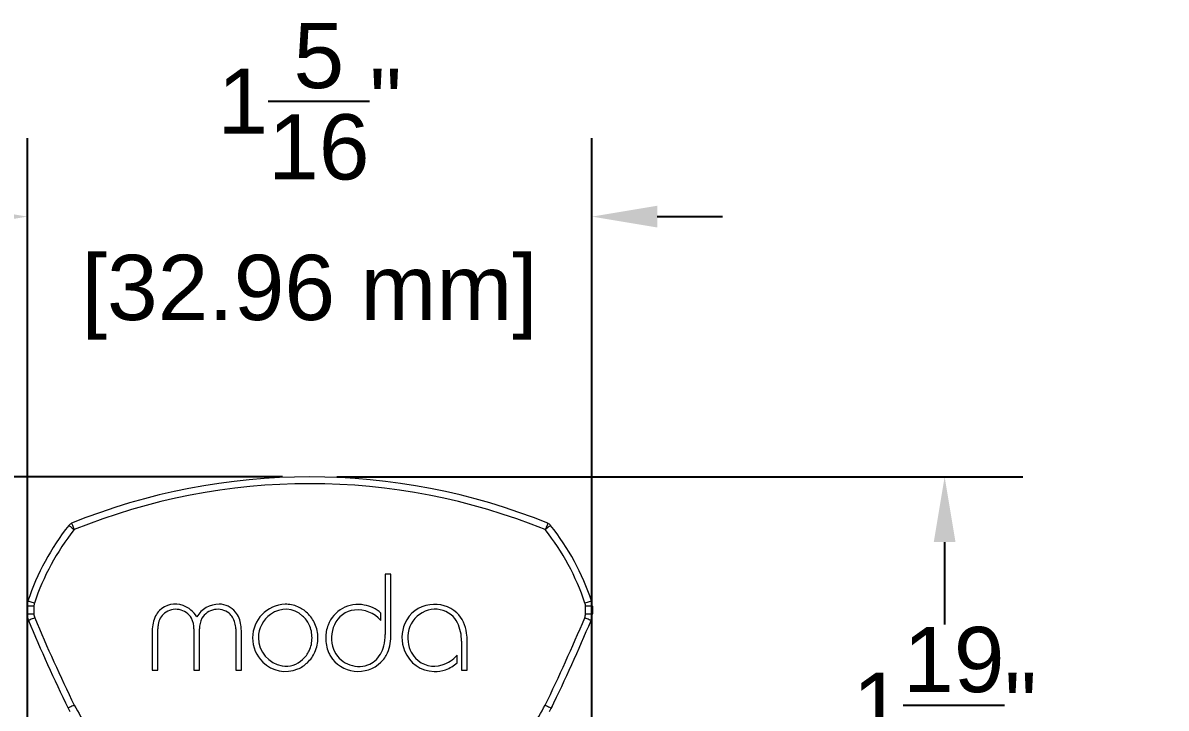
# Model space of a CAD drawing. Header units: inches. Extents: x 1 to 23.4, y -2.8 to 12.5.
# Drawn here: x 20.751 to 23.379, y 1.521 to 3.097 of the extents above; entities that cross this region are included whole.
import ezdxf

# ---------------------------------------------------------------- set-up
doc = ezdxf.new("R2010")
doc.units = ezdxf.units.IN
doc.header["$MEASUREMENT"] = 0
doc.layers.get('Defpoints').update_dxf_attribs({"color": 1})
doc.layers.add('Graze 2.0 Int', color=7, linetype='Continuous')
doc.styles.get("Standard").update_dxf_attribs({"font": 'Arial.ttf'})
doc.dimstyles.new('.1 DIM', dxfattribs={"dimscale": 0, "dimtxt": 0.15, "dimasz": 0.15, "dimexe": 0.18, "dimexo": 0.0625, "dimgap": 0.09, "dimtad": 0, "dimtih": 1, "dimtoh": 1, "dimdec": 5, "dimzin": 0, "dimdsep": 46, "dimlunit": 4, "dimtxsty": 'Standard', "dimcen": 0.09, "dimadec": 0, "dimazin": 0, "dimtfac": 1, "dimtdec": 5, "dimtofl": 0, "dimtmove": 0, "dimatfit": 3, "dimfxl": 1, "dimtolj": 1, "dimtzin": 0, "dimarcsym": 0})

# ---------------------------------------------------------------- blocks, each defined once
blk = doc.blocks.new('*D4')
at = {"layer": 'Defpoints', "color": 0, "lineweight": -2, "transparency": 16777216}
for p, q in [((21.3479, 2.0529), (19.6644, 2.0529)), ((19.8444, 1.9029), (19.8444, 1.5491)), ((19.8444, 0.2915), (19.8444, 0.6453)), ((21.3479, 0.1415), (19.6644, 0.1415))]:
    blk.add_line(p, q, dxfattribs=at)
at = {"layer": 'Defpoints', "color": 0, "transparency": 16777216}
for p in [(21.4104, 2.0529), (19.8444, 0.1415), (21.4104, 0.1415)]:
    blk.add_point(p, dxfattribs=at)
for points in [[(19.8194, 1.9029), (19.8694, 1.9029), (19.8444, 2.0529)], [(19.8194, 0.2915), (19.8694, 0.2915), (19.8444, 0.1415)]]:
    blk.add_solid(points, dxfattribs=at)
at = {"layer": 'Defpoints', "color": 0, "transparency": 16777216, "char_height": 0.15, "attachment_point": 5}
for s, insert in [('\\A1;1{\\H1x;\\S29/32;}"', (19.8444, 1.3637)), ('\\A1;[48.55 mm]', (19.8444, 0.9118))]:
    blk.add_mtext(s, dxfattribs=dict(at, insert=insert))
blk = doc.blocks.new('*D5')
at = {"layer": 'Defpoints', "color": 0, "lineweight": -2, "transparency": 16777216}
for p, q in [((21.4729, 2.0529), (23.0497, 2.0529)), ((22.8697, 1.9029), (22.8697, 1.7135)), ((22.8697, 0.6202), (22.8697, 0.8097)), ((21.4729, 0.4702), (23.0497, 0.4702))]:
    blk.add_line(p, q, dxfattribs=at)
at = {"layer": 'Defpoints', "color": 0, "transparency": 16777216}
for p in [(21.4104, 2.0529), (21.4104, 0.4702), (22.8697, 0.4702)]:
    blk.add_point(p, dxfattribs=at)
for points in [[(22.8447, 1.9029), (22.8947, 1.9029), (22.8697, 2.0529)], [(22.8447, 0.6202), (22.8947, 0.6202), (22.8697, 0.4702)]]:
    blk.add_solid(points, dxfattribs=at)
at = {"layer": 'Defpoints', "color": 0, "transparency": 16777216, "char_height": 0.15, "attachment_point": 5}
for s, insert in [('\\A1;1{\\H1x;\\S19/32;}"', (22.8697, 1.528)), ('\\A1;[40.20 mm]', (22.8697, 1.0761))]:
    blk.add_mtext(s, dxfattribs=dict(at, insert=insert))
blk = doc.blocks.new('*D6')
at = {"layer": 'Defpoints', "color": 0, "lineweight": -2, "transparency": 16777216}
for p, q in [((20.7615, 1.4796), (20.7615, 2.8312)), ((22.0591, 1.4796), (22.0591, 2.8312)), ((20.6115, 2.6512), (20.4615, 2.6512)), ((22.2091, 2.6512), (22.3591, 2.6512))]:
    blk.add_line(p, q, dxfattribs=at)
at = {"layer": 'Defpoints', "color": 0, "transparency": 16777216}
for p in [(20.7615, 2.6512), (20.7615, 1.4171), (22.0591, 1.4171)]:
    blk.add_point(p, dxfattribs=at)
for points in [[(20.6115, 2.6762), (20.6115, 2.6262), (20.7615, 2.6512)], [(22.2091, 2.6762), (22.2091, 2.6262), (22.0591, 2.6512)]]:
    blk.add_solid(points, dxfattribs=at)
at = {"layer": 'Defpoints', "color": 0, "transparency": 16777216, "char_height": 0.15, "attachment_point": 5}
for s, insert in [('\\A1;1{\\H1x;\\S5/16;}"', (21.4103, 2.9166)), ('\\A1;[32.96 mm]', (21.4103, 2.4658))]:
    blk.add_mtext(s, dxfattribs=dict(at, insert=insert))

msp = doc.modelspace()

# ---------------------------------------------------------------- linework, layer by layer
at = {"layer": 'Graze 2.0 Int', "color": 7, "linetype": 'Continuous', "lineweight": 15}
for p, q in [((21.596856, 1.828869), (21.583925, 1.828869)), ((21.583925, 1.828869), (21.583925, 1.690309)), ((21.596856, 1.691361), (21.596856, 1.828869)), ((20.776551, 1.755312), (20.760803, 1.755312)), ((20.760803, 1.738014), (20.760803, 1.755312)), ((20.760803, 1.738014), (20.776551, 1.738014)), ((20.776551, 1.755312), (20.776551, 1.738014)), ((21.573938, 1.722794), (21.573938, 1.739877)), ((22.044268, 1.738014), (22.044268, 1.755312)), ((22.060016, 1.755312), (22.044268, 1.755312)), ((22.044268, 1.738014), (22.060016, 1.738014)), ((22.060016, 1.755312), (22.060016, 1.738014)), ((21.048595, 1.699508), (21.048595, 1.608361)), ((21.061211, 1.608361), (21.061211, 1.703503)), ((21.14442, 1.703503), (21.14442, 1.608361)), ((21.157036, 1.608361), (21.157036, 1.703503)), ((21.240351, 1.703503), (21.240351, 1.608361)), ((21.253282, 1.608361), (21.253282, 1.699508)), ((21.759366, 1.67517), (21.759366, 1.608361)), ((21.772297, 1.608361), (21.772297, 1.674277)), ((21.749378, 1.625707), (21.749378, 1.642685)), ((21.048595, 1.608361), (21.061211, 1.608361)), ((21.14442, 1.608361), (21.157036, 1.608361)), ((21.240351, 1.608361), (21.253282, 1.608361)), ((21.759366, 1.608361), (21.772297, 1.608361))]:
    msp.add_line(p, q, dxfattribs=at)
at = {"layer": 'Graze 2.0 Int', "color": 7, "linetype": 'Continuous', "lineweight": 15, "flags": 128}
for points in [[(20.863147, 1.946218), (20.863261, 1.945938), (20.863598, 1.945108), (20.864145, 1.943759), (20.86488, 1.941944), (20.865777, 1.939732), (20.8668, 1.937209), (20.86791, 1.934471), (20.869064, 1.931624)], [(21.957671, 1.946218), (21.957557, 1.945938), (21.957221, 1.945108), (21.956674, 1.943759), (21.955938, 1.941944), (21.955042, 1.939732), (21.954019, 1.937209), (21.952909, 1.934471), (21.951755, 1.931624)], [(20.856715, 1.941397), (20.856952, 1.941209), (20.857655, 1.940653), (20.858796, 1.93975), (20.860332, 1.938534), (20.862203, 1.937054), (20.864338, 1.935364), (20.866655, 1.933531), (20.869064, 1.931624)], [(21.964104, 1.941397), (21.963866, 1.941209), (21.963164, 1.940653), (21.962022, 1.93975), (21.960487, 1.938534), (21.958615, 1.937054), (21.95648, 1.935364), (21.954164, 1.933531), (21.951755, 1.931624)], [(20.762826, 1.76777), (20.763113, 1.767674), (20.763963, 1.76739), (20.765344, 1.76693), (20.767201, 1.76631), (20.769465, 1.765555), (20.772048, 1.764694), (20.77485, 1.763759), (20.777765, 1.762787)], [(22.043054, 1.762787), (22.045968, 1.763759), (22.048771, 1.764694), (22.051353, 1.765555), (22.053617, 1.76631), (22.055475, 1.76693), (22.056856, 1.76739), (22.057706, 1.767674), (22.057993, 1.76777)], [(20.778398, 1.728857), (20.775566, 1.727666), (20.772843, 1.72652), (20.770333, 1.725465), (20.768134, 1.72454), (20.766328, 1.72378), (20.764987, 1.723216), (20.764161, 1.722869), (20.763882, 1.722751)], [(22.056937, 1.722751), (22.056658, 1.722869), (22.055832, 1.723216), (22.05449, 1.72378), (22.052685, 1.72454), (22.050485, 1.725465), (22.047975, 1.72652), (22.045252, 1.727666), (22.04242, 1.728857)], [(20.869208, 1.528133), (20.866444, 1.526792), (20.863786, 1.525503), (20.861336, 1.524314), (20.859189, 1.523273), (20.857427, 1.522418), (20.856118, 1.521783), (20.855311, 1.521392), (20.855039, 1.52126)], [(21.95161, 1.528133), (21.954375, 1.526792), (21.957033, 1.525503), (21.959482, 1.524314), (21.961629, 1.523273), (21.963392, 1.522418), (21.964701, 1.521783), (21.965507, 1.521392), (21.965779, 1.52126)]]:
    msp.add_lwpolyline(points, dxfattribs=at)
at = {"layer": 'Graze 2.0 Int', "color": 7, "linetype": 'Continuous', "lineweight": 15}
for centre, radius, start, end in [((21.410409, 0.596234), 1.456693, 67.933168, 112.066832), ((21.410409, 0.596234), 1.440945, 67.933168, 112.066832), ((20.869064, 1.931624), 0.015748, 112.066832, 141.642112), ((21.951755, 1.931624), 0.015748, 38.357888, 67.933168), ((21.30436, 1.587134), 0.570866, 141.642112, 161.553145), ((21.30436, 1.587134), 0.555118, 141.642112, 161.553145), ((21.516459, 1.587134), 0.555118, 18.446855, 38.357888), ((21.516459, 1.587134), 0.570866, 18.446855, 38.357888), ((20.800173, 1.755312), 0.03937, 161.553145, 180), ((20.800173, 1.755312), 0.023622, 161.553145, 180), ((21.100947, 1.709768), 0.050786, 68.854008, 135.366819), ((22.020646, 1.755312), 0.023622, 0, 18.446855), ((22.020646, 1.755312), 0.03937, 0, 18.446855), ((20.800173, 1.738014), 0.03937, 180, 202.809805), ((20.800173, 1.738014), 0.023622, 180, 202.809805), ((21.100182, 1.710517), 0.049715, 135.361205, 152.572513), ((21.104026, 1.707205), 0.042351, 130.577296, 171.294841), ((21.102301, 1.7074), 0.041098, 78.774026, 128.927426), ((21.103497, 1.707677), 0.040609, 29.727346, 80.353325), ((21.098953, 1.700561), 0.06011, 30.533287, 70.247164), ((21.202649, 1.699629), 0.060714, 90.461173, 148.779075), ((21.198956, 1.70624), 0.042194, 51.740861, 149.250158), ((21.201662, 1.711021), 0.049322, 39.247711, 89.421202), ((21.200155, 1.709366), 0.03901, 32.547555, 50.281104), ((21.194637, 1.705807), 0.058063, 6.484675, 38.846245), ((21.356671, 1.682354), 0.077706, 92.171178, 179.715254), ((21.358741, 1.682705), 0.066215, 125.147179, 179.697097), ((21.355155, 1.691525), 0.056979, 46.785315, 127.304534), ((21.354914, 1.688405), 0.071609, 66.915338, 90.949514), ((21.35387, 1.685697), 0.07451, 46.598391, 66.993246), ((21.352591, 1.684124), 0.076531, 24.099558, 46.712272), ((21.521531, 1.685649), 0.073966, 78.994746, 158.808865), ((21.519273, 1.69008), 0.057028, 95.894491, 156.397724), ((21.519928, 1.674944), 0.072157, 41.539629, 95.1781), ((21.521933, 1.680603), 0.078854, 48.737641, 79.981966), ((21.695689, 1.686761), 0.072883, 97.066929, 156.220783), ((21.699003, 1.685563), 0.062846, 105.360138, 158.385381), ((21.699106, 1.691226), 0.057435, 50.667014, 106.956054), ((21.697751, 1.685512), 0.074401, 47.335631, 98.524641), ((21.697595, 1.690476), 0.058977, 27.487768, 49.993805), ((21.696554, 1.685983), 0.074875, 6.003722, 46.417021), ((22.020646, 1.738014), 0.023622, 337.190195, 0), ((22.020646, 1.738014), 0.03937, 337.190195, 0), ((24.574459, 3.325338), 4.133859, 202.809805, 205.875373), ((24.574459, 3.325338), 4.11811, 202.809805, 205.875373), ((21.123761, 1.700747), 0.075177, 154.241603, 180.944391), ((21.123231, 1.702767), 0.062025, 169.927508, 179.320129), ((21.093194, 1.704393), 0.051234, 359.004392, 27.202253), ((21.208262, 1.704393), 0.051234, 152.797861, 180.995722), ((21.189473, 1.704069), 0.050881, 359.362857, 31.103498), ((21.153142, 1.698549), 0.100144, 0.548261, 7.929301), ((21.350052, 1.684163), 0.065851, 25.958936, 47.936217), ((21.346573, 1.683873), 0.069118, 359.321925, 24.912425), ((21.349052, 1.683063), 0.080196, 359.769115, 23.759088), ((21.52781, 1.683328), 0.080659, 158.883731, 180.417665), ((21.530984, 1.683902), 0.07024, 155.604677, 178.873341), ((21.703977, 1.684082), 0.081552, 156.845868, 202.469571), ((21.709845, 1.683489), 0.073719, 159.990854, 182.524809), ((21.665455, 1.676613), 0.093922, 359.119595, 25.939714), ((18.246359, 3.325338), 4.11811, 334.124627, 337.190195), ((18.246359, 3.325338), 4.133859, 334.124627, 337.190195), ((21.356036, 1.682925), 0.077071, 180.137514, 226.198625), ((21.358764, 1.683448), 0.066238, 180.339491, 259.902621), ((21.346983, 1.682303), 0.068707, 335.013456, 0.626816), ((21.349412, 1.682498), 0.079836, 336.187094, 0.173667), ((21.532644, 1.681924), 0.085495, 179.453231, 202.318522), ((21.534549, 1.682024), 0.073863, 177.47095, 199.990379), ((21.472822, 1.690752), 0.111105, 346.203199, 359.771467), ((21.490828, 1.688056), 0.106079, 338.122611, 1.78498), ((21.627133, 1.674591), 0.145164, 359.876008, 7.609835), ((21.52367, 1.680118), 0.063017, 201.743946, 289.018133), ((21.517911, 1.678524), 0.06441, 310.884741, 347.201601), ((21.707521, 1.681739), 0.071339, 181.2028, 202.154371), ((21.355635, 1.673102), 0.055519, 261.209628, 313.954039), ((21.349186, 1.682552), 0.066826, 312.311247, 334.022586), ((21.351639, 1.682125), 0.07765, 313.475523, 335.775443), ((21.518922, 1.677543), 0.071147, 203.251134, 210.877366), ((21.521874, 1.681649), 0.075815, 212.396267, 313.57719), ((21.524683, 1.67208), 0.055112, 290.745574, 309.947316), ((21.525621, 1.676551), 0.069543, 314.235499, 336.236851), ((21.697817, 1.679823), 0.074249, 201.249615, 268.834879), ((21.698807, 1.679141), 0.062294, 202.963631, 223.55083), ((21.696375, 1.676108), 0.058445, 223.038789, 288.266981), ((21.69215, 1.694311), 0.077073, 287.007764, 317.946327), ((21.354852, 1.679379), 0.07371, 224.955347, 292.442191), ((21.354588, 1.678457), 0.072961, 292.910665, 313.777006), ((21.69812, 1.682818), 0.07725, 268.655387, 288.648413), ((21.696275, 1.683427), 0.078432, 289.78336, 312.614841), ((21.242226, 1.714793), 0.432861, 205.033227, 207.759808), ((21.578593, 1.714793), 0.432861, 332.240192, 334.966773)]:
    msp.add_arc(centre, radius, start, end, dxfattribs=at)
for points, knots in [([(20.869208, 1.528133), (20.878902, 1.510804), (20.898312, 1.476103), (20.940499, 1.427239), (20.990542, 1.379372), (21.043109, 1.345703), (21.082372, 1.329918), (21.099387, 1.32878), (21.103323, 1.328517)], [0, 0, 0, 0, 0.1871871, 0.37483622, 0.60756876, 0.83918683, 0.96280401, 1, 1, 1, 1]), ([(21.717496, 1.328517), (21.721432, 1.32878), (21.738447, 1.329918), (21.77771, 1.345703), (21.830277, 1.379372), (21.88032, 1.427239), (21.922506, 1.476103), (21.941917, 1.510804), (21.95161, 1.528133)], [0, 0, 0, 0, 0.03719593, 0.16081317, 0.39243123, 0.62516378, 0.8128129, 1, 1, 1, 1])]:
    msp.add_open_spline(points, degree=3, knots=knots, dxfattribs=at)

# ---------------------------------------------------------------- dimensions: what is measured, and where the dimension line sits
at = {"layer": 'Defpoints'}
for p1, p2, distance, picture, middle in [((22.059098, 1.417087), (20.761482, 1.417117), -1.234123, '*D6', (21.410318, 2.651225)), ((21.410409, 2.052927), (21.410409, 0.141509), -1.566001, '*D4', (19.844408, 1.097218)), ((21.410409, 2.052927), (21.410409, 0.470249), 1.459287, '*D5', (22.869697, 1.261588))]:
    dim = msp.add_aligned_dim(p1=p1, p2=p2, distance=distance, dimstyle='.1 DIM', override={"dimscale": 1, "dimpost": '\\X'}, dxfattribs=at)
    dim.commit()
    dim.dimension.update_dxf_attribs({"geometry": picture, "text_midpoint": middle})

doc.saveas('drawing.dxf')
